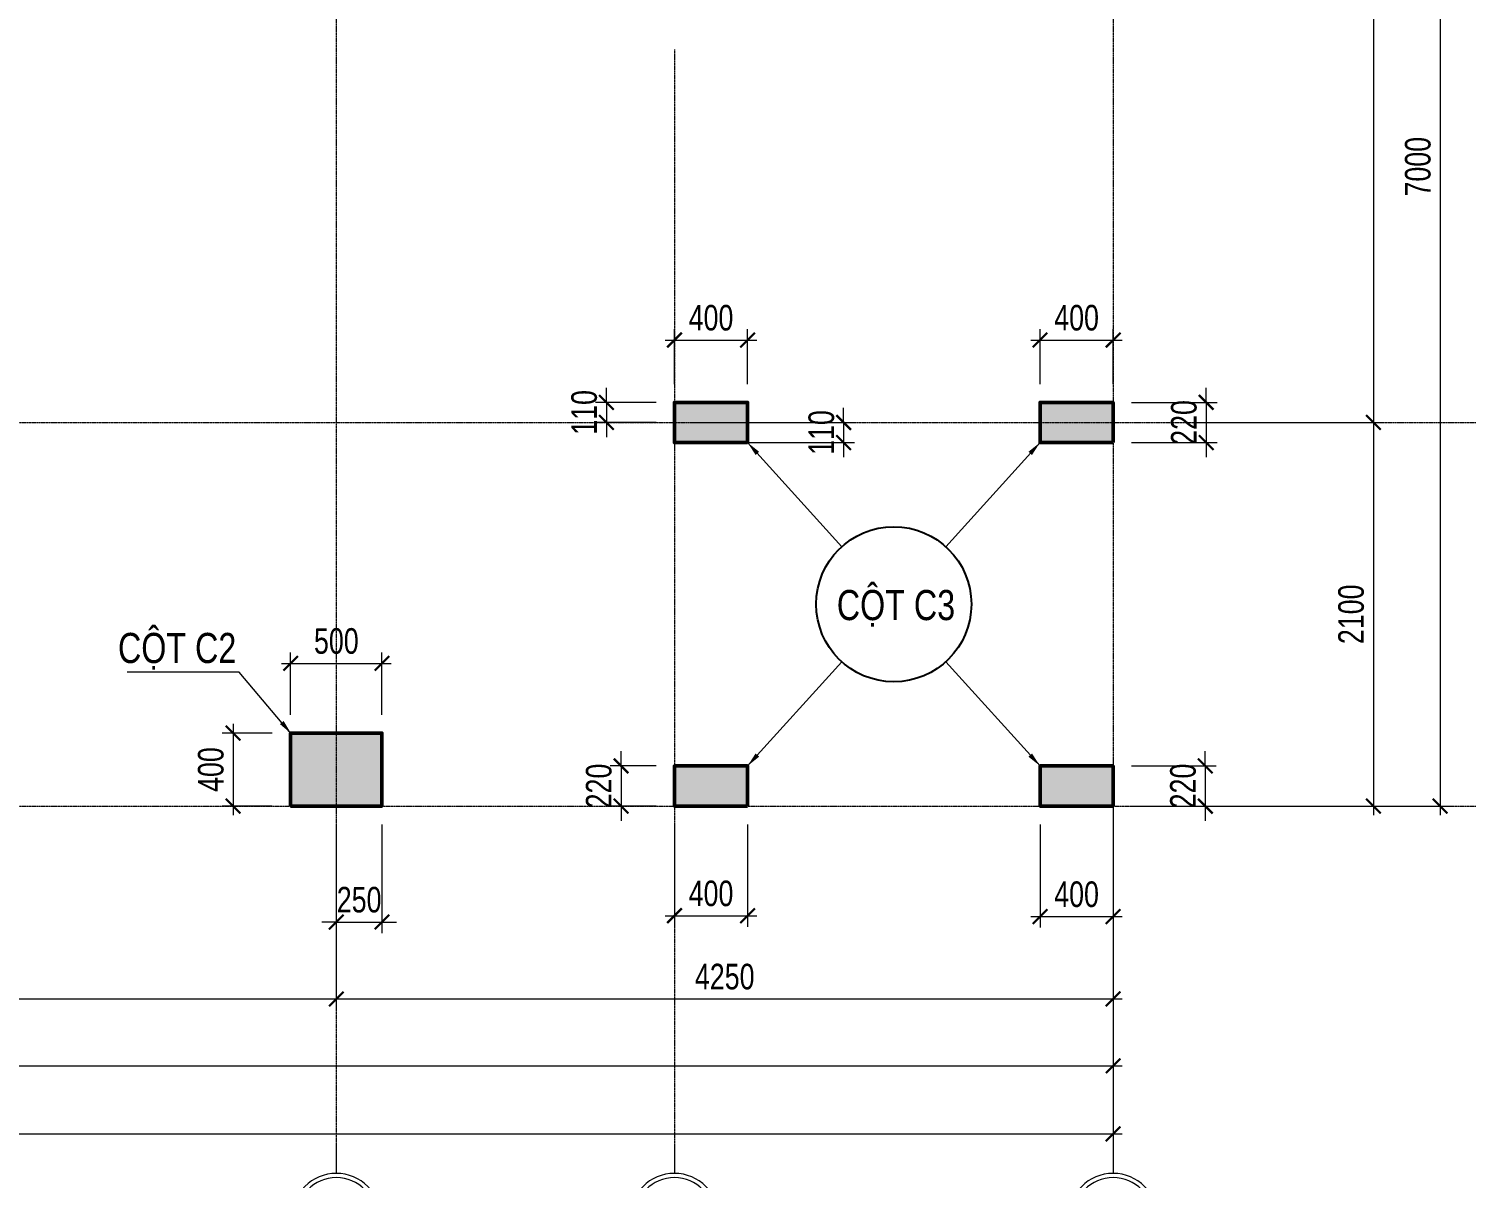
# Model space of a CAD drawing. Extents: x -165145 to 691808, y -202842 to 311040.
# Drawn here: x 621233 to 629097, y 160457 to 166749 of the extents above; entities that cross this region are included whole.
import ezdxf
from ezdxf.enums import TextEntityAlignment as Align

# ---------------------------------------------------------------- set-up
doc = ezdxf.new("R2010")
doc.units = 0
doc.header["$LTSCALE"] = 10
doc.header["$MEASUREMENT"] = 0
doc.linetypes.add('HIDDEN', pattern=[2.3807, 1.587, -0.7937])
doc.linetypes.add('TIM', pattern=[26.01, 10, -3, 0.01, -3, 10])
doc.layers.get('0').update_dxf_attribs({"linetype": 'CONTINUOUS'})
doc.layers.get('Defpoints').update_dxf_attribs({"color": 5, "linetype": 'CONTINUOUS'})
for name, color, linetype, lineweight in [('DIM', 8, 'CONTINUOUS', 13), ('GE_KC_NETKHUAT', 9, 'HIDDEN', 20), ('TEXT', 4, 'CONTINUOUS', 20), ('TRUC', 251, 'TIM', 5), ('wall', 7, 'CONTINUOUS', 50)]:
    doc.layers.add(name, color=color, linetype=linetype, lineweight=lineweight)
for name, color, linetype in [('KCS_BORDER', 3, 'CONTINUOUS'), ('KCS_DIM', 1, 'CONTINUOUS'), ('KCS_TEXT', 2, 'CONTINUOUS')]:
    doc.layers.add(name, color=color, linetype=linetype)
doc.styles.add('KCS_BIGTEXT', font='arial.ttf', dxfattribs={"width": 0.75})
doc.styles.add('KCS_SMTEXT', font='arial.ttf', dxfattribs={"width": 0.7})
doc.styles.add('STYLE1', font='')
doc.styles.add('VNARIALH', font='', dxfattribs={"width": 0.75})
doc.styles.add('VnArialNarrowH', font='')
doc.styles.get('STYLE1').set_extended_font_data('.VnAvantH')
doc.styles.get('VNARIALH').set_extended_font_data('.VnArialH')
doc.styles.get('VnArialNarrowH').set_extended_font_data('.VnArial NarrowH')
doc.dimstyles.new('KCS_DIM50', dxfattribs={"dimscale": 50, "dimtxt": 2.5, "dimasz": 1.6, "dimexe": 1.2, "dimexo": 0, "dimgap": 1, "dimtad": 1, "dimdec": 0, "dimzin": 0, "dimdsep": 46, "dimtxsty": 'KCS_SMTEXT', "dimblk": 'ARCHTICK', "dimcen": 0, "dimdle": 1, "dimclrd": 256, "dimclre": 256, "dimclrt": 2, "dimadec": 0, "dimazin": 0, "dimtfac": 1, "dimtdec": 0, "dimtix": 1, "dimtmove": 2, "dimatfit": 3, "dimfxl": 1, "dimtolj": 1, "dimtzin": 0, "dimarcsym": 0})

# ---------------------------------------------------------------- blocks, each defined once
blk = doc.blocks.new('_ArchTick')
at = {"color": 0, "linetype": 'ByBlock', "const_width": 0.15}
blk.add_lwpolyline([(-0.5, -0.5), (0.5, 0.5)], dxfattribs=at)
blk = doc.blocks.new('*D425')
at = {"layer": 'Defpoints', "color": 0, "ltscale": 0.05, "transparency": 16777216}
for p in [(1400690.7, -232512.1), (1400690.7, -234612.1), (1401755.7, -234612.1)]:
    blk.add_point(p, dxfattribs=at)
at = {"layer": 'KCS_DIM', "color": 1, "lineweight": -2, "ltscale": 0.05, "transparency": 16777216}
for p, q in [((1401755.7, -232462.1), (1401755.7, -234662.1)), ((1400790.7, -232512.1), (1401815.7, -232512.1)), ((1400790.7, -234612.1), (1401815.7, -234612.1))]:
    blk.add_line(p, q, dxfattribs=at)
at = {"layer": 'KCS_DIM', "color": 1, "lineweight": -2, "ltscale": 0.05, "transparency": 16777216, "xscale": 80, "yscale": 80, "zscale": 80}
for p, rotation in [((1401755.7, -232512.1), 90), ((1401755.7, -234612.1), 270)]:
    blk.add_blockref('_ArchTick', p, dxfattribs=dict(at, rotation=rotation))
at = {"layer": 'KCS_DIM', "color": 2, "ltscale": 0.05, "transparency": 16777216, "insert": (1401634.2, -233562.1), "char_height": 140, "attachment_point": 5, "rotation": 90, "style": 'KCS_BIGTEXT'}
blk.add_mtext('\\A1;2100', dxfattribs=at)
blk = doc.blocks.new('*D426')
at = {"layer": 'Defpoints', "color": 0, "ltscale": 0.05, "transparency": 16777216}
for p in [(1399496.4, -227612.1), (1401379, -232512.1), (1401755.7, -232512.1)]:
    blk.add_point(p, dxfattribs=at)
at = {"layer": 'KCS_DIM', "color": 1, "lineweight": -2, "ltscale": 0.05, "transparency": 16777216}
for p, q in [((1401755.7, -227562.1), (1401755.7, -232562.1)), ((1399596.4, -227612.1), (1401815.7, -227612.1)), ((1401479, -232512.1), (1401815.7, -232512.1))]:
    blk.add_line(p, q, dxfattribs=at)
at = {"layer": 'KCS_DIM', "color": 1, "lineweight": -2, "ltscale": 0.05, "transparency": 16777216, "xscale": 80, "yscale": 80, "zscale": 80}
for p, rotation in [((1401755.7, -227612.1), 90), ((1401755.7, -232512.1), 270)]:
    blk.add_blockref('_ArchTick', p, dxfattribs=dict(at, rotation=rotation))
at = {"layer": 'KCS_DIM', "color": 2, "ltscale": 0.05, "transparency": 16777216, "insert": (1401634.2, -230062.1), "char_height": 140, "attachment_point": 5, "rotation": 90, "style": 'KCS_BIGTEXT'}
blk.add_mtext('\\A1;4900', dxfattribs=at)
blk = doc.blocks.new('*D427')
at = {"layer": 'Defpoints', "color": 0, "ltscale": 0.05, "transparency": 16777216}
for p in [(1400437.8, -227612.1), (1401334.3, -234612.1), (1402120.7, -234612.1)]:
    blk.add_point(p, dxfattribs=at)
at = {"layer": 'KCS_DIM', "color": 1, "lineweight": -2, "ltscale": 0.05, "transparency": 16777216}
for p, q in [((1402120.7, -227562.1), (1402120.7, -234662.1)), ((1400537.8, -227612.1), (1402180.7, -227612.1)), ((1401434.3, -234612.1), (1402180.7, -234612.1))]:
    blk.add_line(p, q, dxfattribs=at)
at = {"layer": 'KCS_DIM', "color": 1, "lineweight": -2, "ltscale": 0.05, "transparency": 16777216, "xscale": 80, "yscale": 80, "zscale": 80}
for p, rotation in [((1402120.7, -227612.1), 90), ((1402120.7, -234612.1), 270)]:
    blk.add_blockref('_ArchTick', p, dxfattribs=dict(at, rotation=rotation))
at = {"layer": 'KCS_DIM', "color": 2, "ltscale": 0.05, "transparency": 16777216, "insert": (1401999.2, -231112.1), "char_height": 140, "attachment_point": 5, "rotation": 90, "style": 'KCS_BIGTEXT'}
blk.add_mtext('\\A1;7000', dxfattribs=at)
blk = doc.blocks.new('tentruc')
at = {"layer": 'DIM'}
for p, q in [((0, 311), (0, 516)), ((-516, 0), (-311, 0)), ((-516, 0), (-311, 0)), ((311, 0), (516, 0)), ((311, 0), (516, 0)), ((0, -516), (0, -311))]:
    blk.add_line(p, q, dxfattribs=at)
at = {"layer": 'DIM', "ltscale": 0.5}
blk.add_circle((0, 0), 311, dxfattribs=at)
at = {"layer": 'DIM'}
blk.add_circle((0, 0), 281, dxfattribs=at)
at = {"layer": 'DIM', "color": 7, "linetype": 'ByBlock', "ltscale": 0.5, "style": 'VNARIALH', "width": 1.1}
blk.add_attdef('A', text='', height=281, dxfattribs=at).set_placement((0, -107), align=Align.CENTER)
blk = doc.blocks.new('*D429')
at = {"layer": 'Defpoints', "color": 0, "ltscale": 0.05, "transparency": 16777216}
for p in [(1385481.8, -234239.9), (1400331.8, -234239.9), (1400331.8, -236033.3)]:
    blk.add_point(p, dxfattribs=at)
at = {"layer": 'KCS_DIM', "color": 1, "lineweight": -2, "ltscale": 0.05, "transparency": 16777216}
for p, q in [((1385481.8, -234339.9), (1385481.8, -236093.3)), ((1400331.8, -234339.9), (1400331.8, -236093.3)), ((1385431.8, -236033.3), (1400381.8, -236033.3))]:
    blk.add_line(p, q, dxfattribs=at)
at = {"layer": 'KCS_DIM', "color": 1, "lineweight": -2, "ltscale": 0.05, "transparency": 16777216, "xscale": 80, "yscale": 80, "zscale": 80, "rotation": 180}
blk.add_blockref('_ArchTick', (1385481.8, -236033.3), dxfattribs=at)
at = {"layer": 'KCS_DIM', "color": 1, "lineweight": -2, "ltscale": 0.05, "transparency": 16777216, "xscale": 80, "yscale": 80, "zscale": 80}
blk.add_blockref('_ArchTick', (1400331.8, -236033.3), dxfattribs=at)
at = {"layer": 'KCS_DIM', "color": 2, "ltscale": 0.05, "transparency": 16777216, "insert": (1392906.8, -235911.9), "char_height": 140, "attachment_point": 5, "style": 'KCS_BIGTEXT'}
blk.add_mtext('\\A1;14850', dxfattribs=at)
blk = doc.blocks.new('*D430')
at = {"layer": 'Defpoints', "color": 0, "ltscale": 0.05, "transparency": 16777216}
for p in [(1396081.8, -234612.1), (1400331.8, -234612.1), (1400331.8, -235667.5)]:
    blk.add_point(p, dxfattribs=at)
at = {"layer": 'KCS_DIM', "color": 1, "lineweight": -2, "ltscale": 0.05, "transparency": 16777216}
for p, q in [((1396081.8, -234712.1), (1396081.8, -235727.5)), ((1400331.8, -234712.1), (1400331.8, -235727.5)), ((1396031.8, -235667.5), (1400381.8, -235667.5))]:
    blk.add_line(p, q, dxfattribs=at)
at = {"layer": 'KCS_DIM', "color": 1, "lineweight": -2, "ltscale": 0.05, "transparency": 16777216, "xscale": 80, "yscale": 80, "zscale": 80, "rotation": 180}
blk.add_blockref('_ArchTick', (1396081.8, -235667.5), dxfattribs=at)
at = {"layer": 'KCS_DIM', "color": 1, "lineweight": -2, "ltscale": 0.05, "transparency": 16777216, "xscale": 80, "yscale": 80, "zscale": 80}
blk.add_blockref('_ArchTick', (1400331.8, -235667.5), dxfattribs=at)
at = {"layer": 'KCS_DIM', "color": 2, "ltscale": 0.05, "transparency": 16777216, "insert": (1398206.8, -235546), "char_height": 140, "attachment_point": 5, "style": 'KCS_BIGTEXT'}
blk.add_mtext('\\A1;4250', dxfattribs=at)
blk = doc.blocks.new('*D431')
at = {"layer": 'Defpoints', "color": 0, "ltscale": 0.05, "transparency": 16777216}
for p in [(1390781.8, -234612.1), (1396081.8, -234612.1), (1396081.8, -235667.5)]:
    blk.add_point(p, dxfattribs=at)
at = {"layer": 'KCS_DIM', "color": 1, "lineweight": -2, "ltscale": 0.05, "transparency": 16777216}
for p, q in [((1390781.8, -234712.1), (1390781.8, -235727.5)), ((1396081.8, -234712.1), (1396081.8, -235727.5)), ((1390731.8, -235667.5), (1396131.8, -235667.5))]:
    blk.add_line(p, q, dxfattribs=at)
at = {"layer": 'KCS_DIM', "color": 1, "lineweight": -2, "ltscale": 0.05, "transparency": 16777216, "xscale": 80, "yscale": 80, "zscale": 80, "rotation": 180}
blk.add_blockref('_ArchTick', (1390781.8, -235667.5), dxfattribs=at)
at = {"layer": 'KCS_DIM', "color": 1, "lineweight": -2, "ltscale": 0.05, "transparency": 16777216, "xscale": 80, "yscale": 80, "zscale": 80}
blk.add_blockref('_ArchTick', (1396081.8, -235667.5), dxfattribs=at)
at = {"layer": 'KCS_DIM', "color": 2, "ltscale": 0.05, "transparency": 16777216, "insert": (1393431.8, -235545.9), "char_height": 140, "attachment_point": 5, "style": 'KCS_BIGTEXT'}
blk.add_mtext('\\A1;5300', dxfattribs=at)
blk = doc.blocks.new('*D439')
at = {"layer": 'Defpoints', "color": 0, "ltscale": 0.05, "transparency": 16777216}
for p in [(1382831.8, -234612.1), (1400331.8, -234612.1), (1400331.8, -236406.5)]:
    blk.add_point(p, dxfattribs=at)
at = {"layer": 'KCS_DIM', "color": 1, "lineweight": -2, "ltscale": 0.05, "transparency": 16777216}
for p, q in [((1382831.8, -234712.1), (1382831.8, -236466.5)), ((1400331.8, -234712.1), (1400331.8, -236466.5)), ((1382781.8, -236406.5), (1400381.8, -236406.5))]:
    blk.add_line(p, q, dxfattribs=at)
at = {"layer": 'KCS_DIM', "color": 1, "lineweight": -2, "ltscale": 0.05, "transparency": 16777216, "xscale": 80, "yscale": 80, "zscale": 80, "rotation": 180}
blk.add_blockref('_ArchTick', (1382831.8, -236406.5), dxfattribs=at)
at = {"layer": 'KCS_DIM', "color": 1, "lineweight": -2, "ltscale": 0.05, "transparency": 16777216, "xscale": 80, "yscale": 80, "zscale": 80}
blk.add_blockref('_ArchTick', (1400331.8, -236406.5), dxfattribs=at)
at = {"layer": 'KCS_DIM', "color": 2, "ltscale": 0.05, "transparency": 16777216, "insert": (1391581.8, -236285), "char_height": 140, "attachment_point": 5, "style": 'KCS_BIGTEXT'}
blk.add_mtext('\\A1;17500', dxfattribs=at)
blk = doc.blocks.new('*D473')
at = {"layer": 'Defpoints', "color": 0, "transparency": 16777216}
for p in [(1396081.8, -234612.1), (1396331.8, -234612), (1396331.8, -235246.6)]:
    blk.add_point(p, dxfattribs=at)
at = {"layer": 'KCS_DIM', "color": 1, "lineweight": -2, "transparency": 16777216}
for p, q in [((1396081.8, -234712.1), (1396081.8, -235306.6)), ((1396331.8, -234712), (1396331.8, -235306.6)), ((1396081.8, -235246.6), (1396001.8, -235246.6)), ((1396081.8, -235246.6), (1396331.8, -235246.6)), ((1396331.8, -235246.6), (1396411.8, -235246.6))]:
    blk.add_line(p, q, dxfattribs=at)
at = {"layer": 'KCS_DIM', "color": 1, "lineweight": -2, "transparency": 16777216, "xscale": 80, "yscale": 80, "zscale": 80}
blk.add_blockref('_ArchTick', (1396081.8, -235246.6), dxfattribs=at)
at = {"layer": 'KCS_DIM', "color": 1, "lineweight": -2, "transparency": 16777216, "xscale": 80, "yscale": 80, "zscale": 80, "rotation": 180}
blk.add_blockref('_ArchTick', (1396331.8, -235246.6), dxfattribs=at)
at = {"layer": 'KCS_DIM', "color": 2, "transparency": 16777216, "insert": (1396206.8, -235125.1), "char_height": 140, "attachment_point": 5, "style": 'KCS_BIGTEXT'}
blk.add_mtext('\\A1;250', dxfattribs=at)
blk = doc.blocks.new('*D474')
at = {"layer": 'Defpoints', "color": 0, "transparency": 16777216}
for p in [(1396331.8, -233830.6), (1395832.1, -234212), (1396331.8, -234212)]:
    blk.add_point(p, dxfattribs=at)
at = {"layer": 'KCS_DIM', "color": 1, "lineweight": -2, "transparency": 16777216}
for p, q in [((1395832.1, -234112), (1395832.1, -233770.6)), ((1396331.8, -234112), (1396331.8, -233770.6)), ((1395782.1, -233830.6), (1396381.8, -233830.6))]:
    blk.add_line(p, q, dxfattribs=at)
at = {"layer": 'KCS_DIM', "color": 1, "lineweight": -2, "transparency": 16777216, "xscale": 80, "yscale": 80, "zscale": 80, "rotation": 180}
blk.add_blockref('_ArchTick', (1395832.1, -233830.6), dxfattribs=at)
at = {"layer": 'KCS_DIM', "color": 1, "lineweight": -2, "transparency": 16777216, "xscale": 80, "yscale": 80, "zscale": 80}
blk.add_blockref('_ArchTick', (1396331.8, -233830.6), dxfattribs=at)
at = {"layer": 'KCS_DIM', "color": 2, "transparency": 16777216, "insert": (1396082, -233709.1), "char_height": 140, "attachment_point": 5, "style": 'KCS_BIGTEXT'}
blk.add_mtext('\\A1;500', dxfattribs=at)
blk = doc.blocks.new('*D475')
at = {"layer": 'Defpoints', "color": 0, "transparency": 16777216}
for p in [(1395831.8, -234212), (1395517.3, -234612.1), (1395831.8, -234612.1)]:
    blk.add_point(p, dxfattribs=at)
at = {"layer": 'KCS_DIM', "color": 1, "lineweight": -2, "transparency": 16777216}
for p, q in [((1395517.3, -234162), (1395517.3, -234662.1)), ((1395731.8, -234212), (1395457.3, -234212)), ((1395731.8, -234612.1), (1395457.3, -234612.1))]:
    blk.add_line(p, q, dxfattribs=at)
at = {"layer": 'KCS_DIM', "color": 1, "lineweight": -2, "transparency": 16777216, "xscale": 80, "yscale": 80, "zscale": 80}
for p, rotation in [((1395517.3, -234212), 90), ((1395517.3, -234612.1), 270)]:
    blk.add_blockref('_ArchTick', p, dxfattribs=dict(at, rotation=rotation))
at = {"layer": 'KCS_DIM', "color": 2, "transparency": 16777216, "insert": (1395395.8, -234412), "char_height": 140, "attachment_point": 5, "rotation": 90, "style": 'KCS_BIGTEXT'}
blk.add_mtext('\\A1;400', dxfattribs=at)
blk = doc.blocks.new('*D478')
at = {"layer": 'Defpoints', "color": 0, "transparency": 16777216}
for p in [(1400331.8, -234392), (1400331.8, -234612.1), (1400835.8, -234612.1)]:
    blk.add_point(p, dxfattribs=at)
at = {"layer": 'KCS_DIM', "color": 1, "lineweight": -2, "transparency": 16777216}
for p, q in [((1400835.8, -234392), (1400835.8, -234312)), ((1400431.8, -234392), (1400895.8, -234392)), ((1400835.8, -234392), (1400835.8, -234612.1)), ((1400431.8, -234612.1), (1400895.8, -234612.1)), ((1400835.8, -234612.1), (1400835.8, -234692.1))]:
    blk.add_line(p, q, dxfattribs=at)
at = {"layer": 'KCS_DIM', "color": 1, "lineweight": -2, "transparency": 16777216, "xscale": 80, "yscale": 80, "zscale": 80}
for p, rotation in [((1400835.8, -234392), 270), ((1400835.8, -234612.1), 90)]:
    blk.add_blockref('_ArchTick', p, dxfattribs=dict(at, rotation=rotation))
at = {"layer": 'KCS_DIM', "color": 2, "transparency": 16777216, "insert": (1400714.3, -234502), "char_height": 140, "attachment_point": 5, "rotation": 90, "style": 'KCS_BIGTEXT'}
blk.add_mtext('\\A1;220', dxfattribs=at)
blk = doc.blocks.new('*D479')
at = {"layer": 'Defpoints', "color": 0, "transparency": 16777216}
for p in [(1399931.8, -234612), (1400331.8, -234612.1), (1400331.8, -235216.6)]:
    blk.add_point(p, dxfattribs=at)
at = {"layer": 'KCS_DIM', "color": 1, "lineweight": -2, "transparency": 16777216}
for p, q in [((1399931.8, -234712), (1399931.8, -235276.6)), ((1400331.8, -234712.1), (1400331.8, -235276.6)), ((1399881.8, -235216.6), (1400381.8, -235216.6))]:
    blk.add_line(p, q, dxfattribs=at)
at = {"layer": 'KCS_DIM', "color": 1, "lineweight": -2, "transparency": 16777216, "xscale": 80, "yscale": 80, "zscale": 80, "rotation": 180}
blk.add_blockref('_ArchTick', (1399931.8, -235216.6), dxfattribs=at)
at = {"layer": 'KCS_DIM', "color": 1, "lineweight": -2, "transparency": 16777216, "xscale": 80, "yscale": 80, "zscale": 80}
blk.add_blockref('_ArchTick', (1400331.8, -235216.6), dxfattribs=at)
at = {"layer": 'KCS_DIM', "color": 2, "transparency": 16777216, "insert": (1400131.8, -235095.2), "char_height": 140, "attachment_point": 5, "style": 'KCS_BIGTEXT'}
blk.add_mtext('\\A1;400', dxfattribs=at)
blk = doc.blocks.new('*D480')
at = {"layer": 'Defpoints', "color": 0, "transparency": 16777216}
for p in [(1397931.8, -234392), (1397639.8, -234612.1), (1397931.8, -234612.1)]:
    blk.add_point(p, dxfattribs=at)
at = {"layer": 'KCS_DIM', "color": 1, "lineweight": -2, "transparency": 16777216}
for p, q in [((1397639.8, -234392), (1397639.8, -234312)), ((1397831.8, -234392), (1397579.8, -234392)), ((1397639.8, -234392), (1397639.8, -234612.1)), ((1397831.8, -234612.1), (1397579.8, -234612.1)), ((1397639.8, -234612.1), (1397639.8, -234692.1))]:
    blk.add_line(p, q, dxfattribs=at)
at = {"layer": 'KCS_DIM', "color": 1, "lineweight": -2, "transparency": 16777216, "xscale": 80, "yscale": 80, "zscale": 80}
for p, rotation in [((1397639.8, -234392), 270), ((1397639.8, -234612.1), 90)]:
    blk.add_blockref('_ArchTick', p, dxfattribs=dict(at, rotation=rotation))
at = {"layer": 'KCS_DIM', "color": 2, "transparency": 16777216, "insert": (1397518.3, -234502), "char_height": 140, "attachment_point": 5, "rotation": 90, "style": 'KCS_BIGTEXT'}
blk.add_mtext('\\A1;220', dxfattribs=at)
blk = doc.blocks.new('*D481')
at = {"layer": 'Defpoints', "color": 0, "transparency": 16777216}
for p in [(1397931.8, -234612.1), (1398331.8, -234612.1), (1398331.8, -235212.1)]:
    blk.add_point(p, dxfattribs=at)
at = {"layer": 'KCS_DIM', "color": 1, "lineweight": -2, "transparency": 16777216}
for p, q in [((1397931.8, -234712.1), (1397931.8, -235272.1)), ((1398331.8, -234712.1), (1398331.8, -235272.1)), ((1397881.8, -235212.1), (1398381.8, -235212.1))]:
    blk.add_line(p, q, dxfattribs=at)
at = {"layer": 'KCS_DIM', "color": 1, "lineweight": -2, "transparency": 16777216, "xscale": 80, "yscale": 80, "zscale": 80, "rotation": 180}
blk.add_blockref('_ArchTick', (1397931.8, -235212.1), dxfattribs=at)
at = {"layer": 'KCS_DIM', "color": 1, "lineweight": -2, "transparency": 16777216, "xscale": 80, "yscale": 80, "zscale": 80}
blk.add_blockref('_ArchTick', (1398331.8, -235212.1), dxfattribs=at)
at = {"layer": 'KCS_DIM', "color": 2, "transparency": 16777216, "insert": (1398131.8, -235090.6), "char_height": 140, "attachment_point": 5, "style": 'KCS_BIGTEXT'}
blk.add_mtext('\\A1;400', dxfattribs=at)
blk = doc.blocks.new('*D482')
at = {"layer": 'Defpoints', "color": 0, "transparency": 16777216}
for p in [(1398331.8, -232061.1), (1397931.8, -232402), (1398331.8, -232402)]:
    blk.add_point(p, dxfattribs=at)
at = {"layer": 'KCS_DIM', "color": 1, "lineweight": -2, "transparency": 16777216}
for p, q in [((1397881.8, -232061.1), (1398381.8, -232061.1)), ((1397931.8, -232302), (1397931.8, -232001.1)), ((1398331.8, -232302), (1398331.8, -232001.1))]:
    blk.add_line(p, q, dxfattribs=at)
at = {"layer": 'KCS_DIM', "color": 1, "lineweight": -2, "transparency": 16777216, "xscale": 80, "yscale": 80, "zscale": 80, "rotation": 180}
blk.add_blockref('_ArchTick', (1397931.8, -232061.1), dxfattribs=at)
at = {"layer": 'KCS_DIM', "color": 1, "lineweight": -2, "transparency": 16777216, "xscale": 80, "yscale": 80, "zscale": 80}
blk.add_blockref('_ArchTick', (1398331.8, -232061.1), dxfattribs=at)
at = {"layer": 'KCS_DIM', "color": 2, "transparency": 16777216, "insert": (1398131.8, -231939.6), "char_height": 140, "attachment_point": 5, "style": 'KCS_BIGTEXT'}
blk.add_mtext('\\A1;400', dxfattribs=at)
blk = doc.blocks.new('*D483')
at = {"layer": 'Defpoints', "color": 0, "transparency": 16777216}
for p in [(1400331.8, -232061.1), (1399931.8, -232402), (1400331.8, -232402)]:
    blk.add_point(p, dxfattribs=at)
at = {"layer": 'KCS_DIM', "color": 1, "lineweight": -2, "transparency": 16777216}
for p, q in [((1399881.8, -232061.1), (1400381.8, -232061.1)), ((1399931.8, -232302), (1399931.8, -232001.1)), ((1400331.8, -232302), (1400331.8, -232001.1))]:
    blk.add_line(p, q, dxfattribs=at)
at = {"layer": 'KCS_DIM', "color": 1, "lineweight": -2, "transparency": 16777216, "xscale": 80, "yscale": 80, "zscale": 80, "rotation": 180}
blk.add_blockref('_ArchTick', (1399931.8, -232061.1), dxfattribs=at)
at = {"layer": 'KCS_DIM', "color": 1, "lineweight": -2, "transparency": 16777216, "xscale": 80, "yscale": 80, "zscale": 80}
blk.add_blockref('_ArchTick', (1400331.8, -232061.1), dxfattribs=at)
at = {"layer": 'KCS_DIM', "color": 2, "transparency": 16777216, "insert": (1400131.8, -231939.6), "char_height": 140, "attachment_point": 5, "style": 'KCS_BIGTEXT'}
blk.add_mtext('\\A1;400', dxfattribs=at)
blk = doc.blocks.new('*D484')
at = {"layer": 'Defpoints', "color": 0, "transparency": 16777216}
for p in [(1397931.8, -232402), (1397559.8, -232512), (1397931.8, -232512)]:
    blk.add_point(p, dxfattribs=at)
at = {"layer": 'KCS_DIM', "color": 1, "lineweight": -2, "transparency": 16777216}
for p, q in [((1397559.8, -232402), (1397559.8, -232322)), ((1397831.8, -232402), (1397499.8, -232402)), ((1397559.8, -232402), (1397559.8, -232512)), ((1397831.8, -232512), (1397499.8, -232512)), ((1397559.8, -232512), (1397559.8, -232592))]:
    blk.add_line(p, q, dxfattribs=at)
at = {"layer": 'KCS_DIM', "color": 1, "lineweight": -2, "transparency": 16777216, "xscale": 80, "yscale": 80, "zscale": 80}
for p, rotation in [((1397559.8, -232402), 270), ((1397559.8, -232512), 90)]:
    blk.add_blockref('_ArchTick', p, dxfattribs=dict(at, rotation=rotation))
at = {"layer": 'KCS_DIM', "color": 2, "transparency": 16777216, "insert": (1397438.3, -232457), "char_height": 140, "attachment_point": 5, "rotation": 90, "style": 'KCS_BIGTEXT'}
blk.add_mtext('\\A1;110', dxfattribs=at)
blk = doc.blocks.new('*D485')
at = {"layer": 'Defpoints', "color": 0, "transparency": 16777216}
for p in [(1400331.8, -232402), (1400331.8, -232622), (1400840.8, -232622)]:
    blk.add_point(p, dxfattribs=at)
at = {"layer": 'KCS_DIM', "color": 1, "lineweight": -2, "transparency": 16777216}
for p, q in [((1400840.8, -232402), (1400840.8, -232322)), ((1400431.8, -232402), (1400900.8, -232402)), ((1400840.8, -232402), (1400840.8, -232622)), ((1400431.8, -232622), (1400900.8, -232622)), ((1400840.8, -232622), (1400840.8, -232702))]:
    blk.add_line(p, q, dxfattribs=at)
at = {"layer": 'KCS_DIM', "color": 1, "lineweight": -2, "transparency": 16777216, "xscale": 80, "yscale": 80, "zscale": 80}
for p, rotation in [((1400840.8, -232402), 270), ((1400840.8, -232622), 90)]:
    blk.add_blockref('_ArchTick', p, dxfattribs=dict(at, rotation=rotation))
at = {"layer": 'KCS_DIM', "color": 2, "transparency": 16777216, "insert": (1400719.3, -232512), "char_height": 140, "attachment_point": 5, "rotation": 90, "style": 'KCS_BIGTEXT'}
blk.add_mtext('\\A1;220', dxfattribs=at)
blk = doc.blocks.new('*D486')
at = {"layer": 'Defpoints', "color": 0, "transparency": 16777216}
for p in [(1397931.8, -232512), (1397931.8, -232622), (1398857.3, -232622)]:
    blk.add_point(p, dxfattribs=at)
at = {"layer": 'KCS_DIM', "color": 1, "lineweight": -2, "transparency": 16777216}
for p, q in [((1398857.3, -232512), (1398857.3, -232432)), ((1398031.8, -232512), (1398917.3, -232512)), ((1398857.3, -232512), (1398857.3, -232622)), ((1398031.8, -232622), (1398917.3, -232622)), ((1398857.3, -232622), (1398857.3, -232702))]:
    blk.add_line(p, q, dxfattribs=at)
at = {"layer": 'KCS_DIM', "color": 1, "lineweight": -2, "transparency": 16777216, "xscale": 80, "yscale": 80, "zscale": 80}
for p, rotation in [((1398857.3, -232512), 270), ((1398857.3, -232622), 90)]:
    blk.add_blockref('_ArchTick', p, dxfattribs=dict(at, rotation=rotation))
at = {"layer": 'KCS_DIM', "color": 2, "transparency": 16777216, "insert": (1398735.8, -232567), "char_height": 140, "attachment_point": 5, "rotation": 90, "style": 'KCS_BIGTEXT'}
blk.add_mtext('\\A1;110', dxfattribs=at)
blk = doc.blocks.new('A$Ccffc6bf1')
at = {"layer": 'wall', "ltscale": 0.05}
h = blk.add_hatch(dxfattribs=at)
h.set_pattern_fill('AR-CONC', color=256, angle=90, style=0)
h.set_pattern_definition([(40, (192243.564, -914363.38), (-0.62752135, 7.172601826), [0.75, -8.25]), (95, (192243.564, -914363.38), (7.521921337, -1.387513336), [0.6, -6.6]), (349.5486, (192243.5116, -914362.7826), (6.89439542, 5.785093817), [0.6374019, -7.01142112]), (43.8158, (192245.564, -914363.38), (-1.65519014, 10.67241049), [1.125, -12.375]), (353.3644, (192245.426, -914362.491), (9.74117871, 9.34662706), [0.95610288, -10.51713]), (98.8158, (192245.564, -914363.38), (9.74118601, 9.34661945), [0.9, -9.9]), (69, (192245.064, -914362.38), (-4.026188907, 5.96907052), [0.75, -8.25]), (124, (192245.064, -914362.38), (7.25150045, 2.43315332), [0.6, -6.6]), (18.5486, (192244.7284, -914361.883), (3.225304967, 8.402226286), [0.6374019, -7.01142112]), (52.5, (192243.564, -914363.3803), (3.328938538, 0.121598553), [0, -6.52, 0, -6.7, 0, -6.625]), (82.5, (192243.564, -914363.3803), (3.944117119, 2.630695374), [0, -3.82, 0, -6.37, 0, -2.525]), (122.5, (192243.564, -914365.6103), (-0.225548717, 5.338224362), [0, -2.5, 0, -7.8, 0, -10.35]), (132.5, (192243.564, -914366.6103), (1.001049823, 5.831861693), [0, -3.25, 0, -5.18, 0, -7.35])])
h.paths.add_polyline_path([(51757.5, 10766), (51757.5, 10546), (52157.5, 10546), (52157.5, 10766)])
h = blk.add_hatch(dxfattribs=at)
h.set_pattern_fill('AR-CONC', color=256, angle=90, style=0)
h.set_pattern_definition([(40, (194243.564, -914363.38), (-0.62752135, 7.172601826), [0.75, -8.25]), (95, (194243.564, -914363.38), (7.521921337, -1.387513336), [0.6, -6.6]), (349.5486, (194243.5116, -914362.7826), (6.89439542, 5.785093817), [0.6374019, -7.01142112]), (43.8158, (194245.564, -914363.38), (-1.65519014, 10.67241049), [1.125, -12.375]), (353.3644, (194245.426, -914362.491), (9.74117871, 9.34662706), [0.95610288, -10.51713]), (98.8158, (194245.564, -914363.38), (9.74118601, 9.34661945), [0.9, -9.9]), (69, (194245.064, -914362.38), (-4.026188907, 5.96907052), [0.75, -8.25]), (124, (194245.064, -914362.38), (7.25150045, 2.43315332), [0.6, -6.6]), (18.5486, (194244.7284, -914361.883), (3.225304967, 8.402226286), [0.6374019, -7.01142112]), (52.5, (194243.564, -914363.3803), (3.328938538, 0.121598553), [0, -6.52, 0, -6.7, 0, -6.625]), (82.5, (194243.564, -914363.3803), (3.944117119, 2.630695374), [0, -3.82, 0, -6.37, 0, -2.525]), (122.5, (194243.564, -914365.6103), (-0.225548717, 5.338224362), [0, -2.5, 0, -7.8, 0, -10.35]), (132.5, (194243.564, -914366.6103), (1.001049823, 5.831861693), [0, -3.25, 0, -5.18, 0, -7.35])])
h.paths.add_polyline_path([(53757.5, 10766), (53757.5, 10546), (54157.5, 10546), (54157.5, 10766)])
h = blk.add_hatch(dxfattribs=at)
h.set_pattern_fill('AR-CONC', color=256, style=0)
h.set_pattern_definition([(310, (-951924.652, -161904.702), (7.172601826, 0.62752135), [0.75, -8.25]), (5, (-951924.652, -161904.702), (-1.387513336, -7.521921337), [0.6, -6.6]), (259.5486, (-951924.054, -161904.6496), (5.785093817, -6.89439542), [0.6374019, -7.01142112]), (313.8158, (-951924.652, -161906.702), (10.67241049, 1.65519014), [1.125, -12.375]), (263.3644, (-951923.763, -161906.564), (9.34662706, -9.74117871), [0.95610288, -10.51713]), (8.8158, (-951924.652, -161906.702), (9.34661945, -9.74118601), [0.9, -9.9]), (339, (-951923.652, -161906.202), (5.96907052, 4.026188907), [0.75, -8.25]), (34, (-951923.652, -161906.202), (2.43315332, -7.25150045), [0.6, -6.6]), (288.5486, (-951923.1546, -161905.8664), (8.402226286, -3.225304967), [0.6374019, -7.01142112]), (322.5, (-951924.652, -161904.702), (0.121598553, -3.328938538), [0, -6.52, 0, -6.7, 0, -6.625]), (352.5, (-951924.652, -161904.702), (2.630695374, -3.944117119), [0, -3.82, 0, -6.37, 0, -2.525]), (32.5, (-951926.882, -161904.702), (5.338224362, 0.225548717), [0, -2.5, 0, -7.8, 0, -10.35]), (42.5, (-951927.882, -161904.702), (5.831861693, -1.001049823), [0, -3.25, 0, -5.18, 0, -7.35])])
h.paths.add_polyline_path([(50157.5, 8956), (49657.5, 8956), (49657.5, 8556), (50157.5, 8556)])
h = blk.add_hatch(dxfattribs=at)
h.set_pattern_fill('AR-CONC', color=256, angle=90, style=0)
h.set_pattern_definition([(40, (192243.564, -916353.38), (-0.62752135, 7.172601826), [0.75, -8.25]), (95, (192243.564, -916353.38), (7.521921337, -1.387513336), [0.6, -6.6]), (349.5486, (192243.5116, -916352.7826), (6.89439542, 5.785093817), [0.6374019, -7.01142112]), (43.8158, (192245.564, -916353.38), (-1.65519014, 10.67241049), [1.125, -12.375]), (353.3644, (192245.426, -916352.491), (9.74117871, 9.34662706), [0.95610288, -10.51713]), (98.8158, (192245.564, -916353.38), (9.74118601, 9.34661945), [0.9, -9.9]), (69, (192245.064, -916352.38), (-4.026188907, 5.96907052), [0.75, -8.25]), (124, (192245.064, -916352.38), (7.25150045, 2.43315332), [0.6, -6.6]), (18.5486, (192244.7284, -916351.883), (3.225304967, 8.402226286), [0.6374019, -7.01142112]), (52.5, (192243.564, -916353.3803), (3.328938538, 0.121598553), [0, -6.52, 0, -6.7, 0, -6.625]), (82.5, (192243.564, -916353.3803), (3.944117119, 2.630695374), [0, -3.82, 0, -6.37, 0, -2.525]), (122.5, (192243.564, -916355.6103), (-0.225548717, 5.338224362), [0, -2.5, 0, -7.8, 0, -10.35]), (132.5, (192243.564, -916356.6103), (1.001049823, 5.831861693), [0, -3.25, 0, -5.18, 0, -7.35])])
h.paths.add_polyline_path([(51757.5, 8776), (51757.5, 8556), (52157.5, 8556), (52157.5, 8776)])
h = blk.add_hatch(dxfattribs=at)
h.set_pattern_fill('AR-CONC', color=256, angle=90, style=0)
h.set_pattern_definition([(40, (194243.564, -916353.371), (-0.62752135, 7.172601826), [0.75, -8.25]), (95, (194243.564, -916353.371), (7.521921337, -1.387513336), [0.6, -6.6]), (349.5486, (194243.5116, -916352.7734), (6.89439542, 5.785093817), [0.6374019, -7.01142112]), (43.8158, (194245.564, -916353.371), (-1.65519014, 10.67241049), [1.125, -12.375]), (353.3644, (194245.426, -916352.482), (9.74117871, 9.34662706), [0.95610288, -10.51713]), (98.8158, (194245.564, -916353.371), (9.74118601, 9.34661945), [0.9, -9.9]), (69, (194245.064, -916352.371), (-4.026188907, 5.96907052), [0.75, -8.25]), (124, (194245.064, -916352.371), (7.25150045, 2.43315332), [0.6, -6.6]), (18.5486, (194244.7284, -916351.874), (3.225304967, 8.402226286), [0.6374019, -7.01142112]), (52.5, (194243.564, -916353.371), (3.328938538, 0.121598553), [0, -6.52, 0, -6.7, 0, -6.625]), (82.5, (194243.564, -916353.371), (3.944117119, 2.630695374), [0, -3.82, 0, -6.37, 0, -2.525]), (122.5, (194243.564, -916355.601), (-0.225548717, 5.338224362), [0, -2.5, 0, -7.8, 0, -10.35]), (132.5, (194243.564, -916356.601), (1.001049823, 5.831861693), [0, -3.25, 0, -5.18, 0, -7.35])])
h.paths.add_polyline_path([(53757.5, 8776), (53757.5, 8556), (54157.5, 8556), (54157.5, 8776)])
at = {"layer": 'KCS_DIM', "ltscale": 0.05}
blk.add_circle((52957.5, 9661), 424.4, dxfattribs=at)
at = {"layer": 'TRUC', "ltscale": 0.05}
for p, q in [((49907.5, 17138.3), (49907.5, 6705.8)), ((54157.5, 17138.3), (54157.5, 6705.8)), ((51757.5, 12696.8), (51757.5, 6705.8)), ((34992.4, 10655.9), (56353.4, 10655.9)), ((34992.4, 8555.9), (56353.4, 8555.9))]:
    blk.add_line(p, q, dxfattribs=at)
at = {"layer": 'wall', "ltscale": 0.05}
for p, q in [((50047.5, 8956), (50157.5, 8956)), ((50157.5, 8956), (50157.5, 8666))]:
    blk.add_line(p, q, dxfattribs=at)
for points in [[(52157.5, 10546), (52157.5, 10766), (51757.5, 10766), (51757.5, 10546)], [(54157.5, 10546), (54157.5, 10766), (53757.5, 10766), (53757.5, 10546)], [(49657.5, 8556), (50157.5, 8556), (50157.5, 8956), (49657.5, 8956)], [(52157.5, 8556), (52157.5, 8776), (51757.5, 8776), (51757.5, 8556)], [(54157.5, 8556), (54157.5, 8776), (53757.5, 8776), (53757.5, 8556)]]:
    blk.add_lwpolyline(points, close=True, dxfattribs=at)
at = {"layer": 'TEXT'}
ref = blk.add_blockref('tentruc', (49907.5, 6302.8), dxfattribs=dict(at, xscale=-0.78125, yscale=0.78125, zscale=0.78125, rotation=180))
ref.add_attrib('A', '3', dxfattribs={"color": 7, "linetype": 'ByBlock', "ltscale": 0.5, "height": 219.7, "style": 'VnArialNarrowH'}).set_placement((49907.5, 6166.4), align=Align.CENTER)
ref = blk.add_blockref('tentruc', (51757.5, 6302.8), dxfattribs=dict(at, xscale=-0.78125, yscale=0.78125, zscale=0.78125, rotation=180))
ref.add_attrib('A', '4', dxfattribs={"color": 7, "linetype": 'ByBlock', "ltscale": 0.5, "height": 219.7, "style": 'VnArialNarrowH'}).set_placement((51757.5, 6169.4), align=Align.CENTER)
ref = blk.add_blockref('tentruc', (54157.5, 6302.8), dxfattribs=dict(at, xscale=-0.78125, yscale=0.78125, zscale=0.78125, rotation=180))
ref.add_attrib('A', '5', dxfattribs={"color": 7, "linetype": 'ByBlock', "ltscale": 0.5, "height": 219.7, "style": 'VnArialNarrowH'}).set_placement((54157.5, 6162.7), align=Align.CENTER)
at = {"layer": 'KCS_TEXT', "ltscale": 0.05, "style": 'STYLE1', "width": 0.8}
for s, p in [('CỘT C3  ', (53391, 9574)), ('CỘT C2  ', (49458.4, 9339))]:
    blk.add_text(s, height=165, dxfattribs=at).set_placement(p, align=Align.RIGHT)
at = {"layer": 'KCS_DIM', "ltscale": 0.05}
for base, p1, p2, picture, middle in [((55581.4, 10655.9), (53322.1, 15555.9), (55204.7, 10655.9), '*D426', (55460, 13105.9)), ((55946.4, 8555.9), (54263.6, 15555.9), (55160.1, 8555.9), '*D427', (55825, 12055.9)), ((55581.4, 8555.9), (54516.4, 10655.9), (54516.4, 8555.9), '*D425', (55460, 9605.9))]:
    dim = blk.add_linear_dim(base=base, p1=p1, p2=p2, angle=90, dimstyle='KCS_DIM50', dxfattribs=at)
    dim.commit()
    dim.dimension.update_dxf_attribs({"geometry": picture, "text_midpoint": middle, "insert": (-1346174.3, 243168)})
at = {"layer": 'KCS_DIM'}
for base, p1, p2, picture, middle in [((52157.5, 11106.9), (51757.5, 10766), (52157.5, 10766), '*D482', (51957.5, 11228.4)), ((54157.5, 11106.9), (53757.5, 10766), (54157.5, 10766), '*D483', (53957.5, 11228.4)), ((50157.5, 9337.4), (49657.8, 8956), (50157.5, 8956), '*D474', (49907.7, 9458.9)), ((50157.5, 7921.4), (49907.5, 8555.9), (50157.5, 8556), '*D473', (50032.5, 8042.9)), ((52157.5, 7955.9), (51757.5, 8555.9), (52157.5, 8555.9), '*D481', (51957.5, 8077.4)), ((54157.5, 7951.4), (53757.5, 8556), (54157.5, 8555.9), '*D479', (53957.5, 8072.8))]:
    dim = blk.add_linear_dim(base=base, p1=p1, p2=p2, dimstyle='KCS_DIM50', dxfattribs=at)
    dim.commit()
    dim.dimension.update_dxf_attribs({"geometry": picture, "text_midpoint": middle, "insert": (-1346174.3, 243168)})
for base, p1, p2, picture, middle in [((51385.5, 10656), (51757.5, 10766), (51757.5, 10656), '*D484', (51264, 10711)), ((54666.5, 10546), (54157.5, 10766), (54157.5, 10546), '*D485', (54545, 10656)), ((52683, 10546), (51757.5, 10656), (51757.5, 10546), '*D486', (52561.5, 10601)), ((49343, 8555.9), (49657.5, 8956), (49657.5, 8555.9), '*D475', (49221.5, 8755.9)), ((51465.5, 8555.9), (51757.5, 8776), (51757.5, 8555.9), '*D480', (51344, 8665.9)), ((54661.5, 8555.9), (54157.5, 8776), (54157.5, 8555.9), '*D478', (54540, 8665.9))]:
    dim = blk.add_linear_dim(base=base, p1=p1, p2=p2, angle=90, dimstyle='KCS_DIM50', dxfattribs=at)
    dim.commit()
    dim.dimension.update_dxf_attribs({"geometry": picture, "text_midpoint": middle, "insert": (-1346174.3, 243168)})
at = {"layer": 'KCS_DIM', "ltscale": 0.05}
for base, p1, p2, picture, middle in [((54157.5, 7134.6), (39307.5, 8928.1), (54157.5, 8928.1), '*D429', (46732.5, 7256.1)), ((54157.5, 6761.5), (36657.5, 8555.9), (54157.5, 8555.9), '*D439', (45407.5, 6883)), ((49907.5, 7500.5), (44607.5, 8555.9), (49907.5, 8555.9), '*D431', (47257.5, 7622)), ((54157.5, 7500.5), (49907.5, 8555.9), (54157.5, 8555.9), '*D430', (52032.5, 7622))]:
    dim = blk.add_linear_dim(base=base, p1=p1, p2=p2, dimstyle='KCS_DIM50', dxfattribs=at)
    dim.commit()
    dim.dimension.update_dxf_attribs({"geometry": picture, "text_midpoint": middle, "insert": (-1346174.3, 243168)})
at = {"layer": 'KCS_BORDER', "ltscale": 0.05}
blk.add_leader([(49661.1, 8952.1), (49376.4, 9289.1), (48763.4, 9289.1)], dimstyle='KCS_DIM50', override={"dimgap": 25, "dimtad": 0}, dxfattribs=at)
at = {"layer": 'KCS_DIM'}
for points in [[(52157.5, 10546), (52672.9, 9975.8)], [(53757.5, 10546), (53242.1, 9975.8)], [(52157.5, 8776), (52672.9, 9346.1)], [(53757.5, 8776), (53242.1, 9346.1)]]:
    blk.add_leader(points, dimstyle='KCS_DIM50', override={"dimgap": 25, "dimtad": 0}, dxfattribs=at)

msp = doc.modelspace()

# ---------------------------------------------------------------- block references
at = {"layer": 'GE_KC_NETKHUAT'}
msp.add_blockref('A$Ccffc6bf1', (573008.10219, 153937.66595), dxfattribs=at)

doc.saveas('drawing.dxf')
